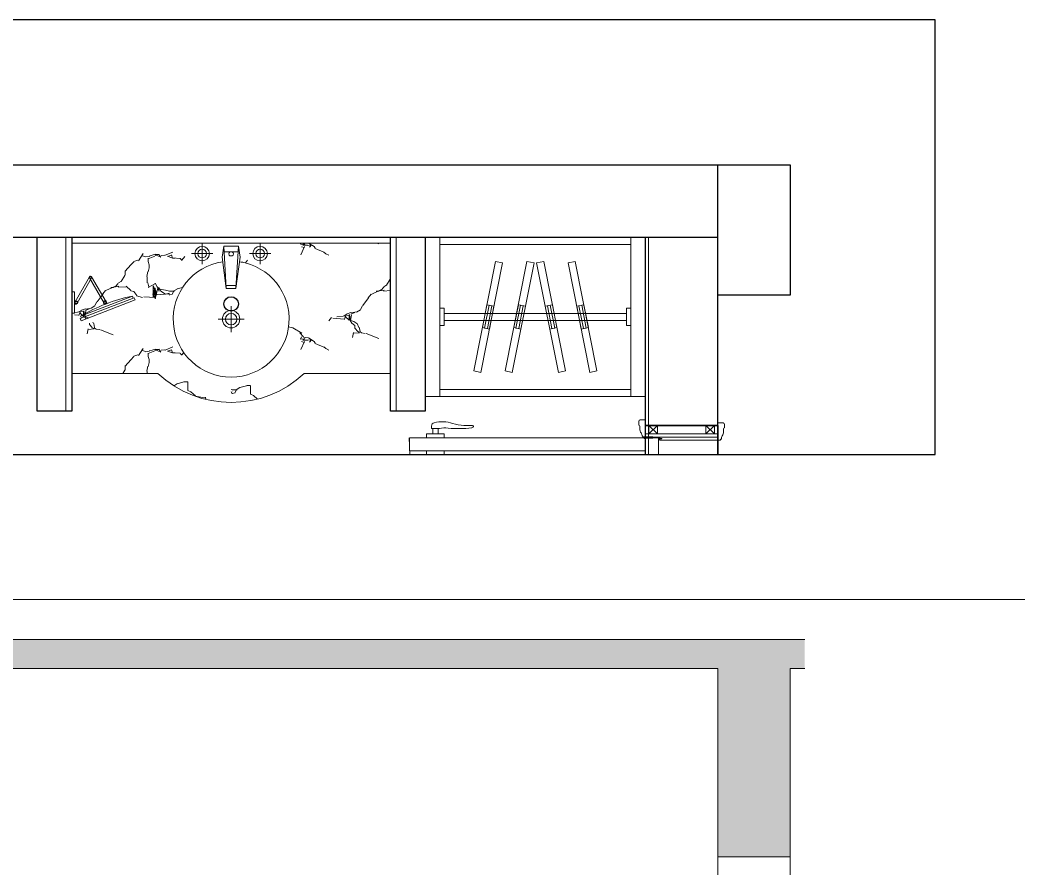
# Model space of a CAD drawing. Header units: millimetres. Extents: x 3162 to 221128, y -144913 to 11496.
# Drawn here: x 34174 to 37619, y -39860 to -36933 of the extents above; entities that cross this region are included whole.
import ezdxf
from ezdxf.xclip import XClip

# ---------------------------------------------------------------- set-up
doc = ezdxf.new("R2010")
doc.units = ezdxf.units.MM
doc.header["$LTSCALE"] = 10
doc.header["$XCLIPFRAME"] = 2
for name, pattern in [('ACAD_ISO03W100', [30, 12, -18]), ('DASH', [8.89, 6.35, -2.54]), ('DOTE', [61.468, 50.8, -5.08, 0.508, -5.08]), ('HIDDEN', [9.525, 6.35, -3.175])]:
    doc.linetypes.add(name, pattern=pattern)
for name, color, linetype, lineweight in [('Drawing【图框、表格】', 150, 'Continuous', 0), ('FC-Doorsill【门槛线】', 8, 'Continuous', 0), ('FC-Hatch【平面填充】', 250, 'Continuous', 0), ('FF-Complete【墙体完成线】', 6, 'Continuous', 0), ('FF-Door【门】', 51, 'Continuous', 0), ('FF-FIXT【洁具】', 31, 'Continuous', 0), ('FF-MT【门套】', 20, 'Continuous', 0), ('FF-【活动成品家具】', 51, 'Continuous', 0), ('Hidden【虚线】', 136, 'DASH', 0), ('Wall【立面墙】', 252, 'Continuous', 0)]:
    doc.layers.add(name, color=color, linetype=linetype, lineweight=lineweight)
for name, color, linetype in [('SYMBOL【符号】', 136, 'Continuous'), ('WALL_NEW【新建墙体】', 4, 'Continuous'), ('WALL【墙体】', 7, 'Continuous')]:
    doc.layers.add(name, color=color, linetype=linetype)

# ---------------------------------------------------------------- blocks, each defined once
blk = doc.blocks.new('洗手台40')
at = {"color": 8}
for p, q in [((194.8, 336.5), (194.8, 263.5)), ((231.3, 300), (158.3, 300)), ((-31.3, 245.1), (-31.3, 154.9)), ((182.2, 231.4), (74.6, 216.7)), ((221.1, 225), (74.6, 216.7)), ((74.6, 216.7), (74.6, 200)), ((84.7, 217.2), (84.7, 200)), ((221.1, 225), (182.2, 231.4)), ((201.4, 223.9), (201.4, 200)), ((221.1, 225), (221.1, 200)), ((13.8, 200), (-76.3, 200)), ((74.6, 183.3), (74.6, 200)), ((221.1, 175), (74.6, 183.3)), ((182.2, 168.6), (74.6, 183.3)), ((84.7, 182.8), (84.7, 200)), ((221.1, 175), (182.2, 168.6)), ((201.4, 176.1), (201.4, 200)), ((221.1, 175), (221.1, 200)), ((194.8, 136.5), (194.8, 63.5)), ((231.3, 100), (158.3, 100))]:
    blk.add_line(p, q, dxfattribs=at)
for centre, radius in [((194.8, 300), 25), ((194.8, 300), 15), ((-31.3, 200), 30), ((-31.3, 200), 20), ((194.8, 100), 25), ((194.8, 100), 15)]:
    blk.add_circle(centre, radius, dxfattribs=at)
blk.add_arc((-31.3, 200), 200, 8.4238, 351.5762)
for centre, start, end in [((194, 201.2), 350.5252, 189.4748), ((194, 198.8), 170.5252, 9.4748)]:
    blk.add_arc(centre, 7.19, start, end, dxfattribs=at)
blk = doc.blocks.new('刮须镜平面')
at = {"color": 0, "ltscale": 0.4}
for p, q in [((-118.2, 1.9), (-68.3, 88.4)), ((-61.6, 84.6), (-111.6, -1.9)), ((-68.3, 84.6), (-18.3, -1.9)), ((-11.7, 1.9), (-61.6, 88.4)), ((-9.2, 36.5), (0, 36.5)), ((-9.2, -36.5), (-9.2, 36.5)), ((0, 36.5), (0, -36.5)), ((-218.4, 9.3), (-215.7, 16.4)), ((-32.2, -63), (-218.4, 9.3)), ((-215.7, 16.4), (-29.4, -55.8)), ((-212.1, 15), (-209.3, 22.2)), ((-209.3, 22.2), (-30.2, -47.3)), ((-122.3, -3.3), (-120.3, 2.1)), ((-9.2, 5.8), (-15, 5.8)), ((-111.6, -7.5), (-109.5, -2.1)), ((-9.2, -5.8), (-15, -5.8)), ((-33, -54.4), (-30.2, -47.3)), ((-29.4, -55.8), (-32.2, -63)), ((0, -36.5), (-9.2, -36.5))]:
    blk.add_line(p, q, dxfattribs=at)
for centre in [(-64.9, 86.5), (-114.9, 0), (-15, 0)]:
    blk.add_circle(centre, 3.07, dxfattribs=at)
for centre, radius, start, end in [((-64.9, 86.5), 3.84, 30, 210), ((-64.9, 86.5), 3.84, 330, 150), ((-335.4, -568.2), 603.7, 59.6373, 77.9472), ((-114.9, 0), 5.76, 338.7922, 158.7922), ((-114.9, 0), 3.84, 150, 330), ((-15, 0), 5.76, 90, 270), ((-15, 0), 3.84, 210, 30)]:
    blk.add_arc(centre, radius, start, end, dxfattribs=at)
blk = doc.blocks.new('*U803', base_point=(20486.2, -29895.8))
for points in [[(20536.2, -30445.8), (20486.2, -30445.8), (20486.2, -29895.8), (20536.2, -29895.8)], [(21196.2, -29895.8), (21246.2, -29895.8), (21246.2, -30445.8), (21196.2, -30445.8)]]:
    blk.add_lwpolyline(points, close=True)
for points in [[(20536.2, -29895.8), (21196.2, -29895.8)], [(20536.2, -30445.8), (21196.2, -30445.8)]]:
    blk.add_lwpolyline(points)
at = {"color": 0}
for points in [[(20536.2, -29920.8), (21196.2, -29920.8)], [(20536.2, -30420.8), (21196.2, -30420.8)]]:
    blk.add_lwpolyline(points, dxfattribs=at)
at = {"color": 0, "linetype": 'DASH', "ltscale": 24}
for points in [[(20653.5, -30357.1), (20728.6, -29979.5), (20753.2, -29984.4), (20678.1, -30362)], [(20762.1, -30357.1), (20837.2, -29979.5), (20861.7, -29984.4), (20786.6, -30362)], [(20895.2, -29979.5), (20970.3, -30357.1), (20945.8, -30362), (20870.7, -29984.4)], [(21003.8, -29979.5), (21078.9, -30357.1), (21054.4, -30362), (20979.3, -29984.4)], [(20683.3, -30207.6), (20698.9, -30129.1), (20723.4, -30134), (20707.8, -30212.4)], [(20690.6, -30209), (20706.3, -30130.6), (20716.1, -30132.5), (20700.5, -30211)], [(20791.9, -30207.6), (20807.5, -30129.1), (20832, -30134), (20816.4, -30212.4)], [(20799.2, -30209), (20814.8, -30130.6), (20824.6, -30132.5), (20809, -30211)], [(20925, -30129.1), (20940.6, -30207.6), (20916, -30212.4), (20900.4, -30134)], [(20917.6, -30130.6), (20933.2, -30209), (20923.4, -30211), (20907.8, -30132.5)], [(21033.5, -30129.1), (21049.1, -30207.6), (21024.6, -30212.4), (21009, -30134)], [(21026.2, -30130.6), (21041.8, -30209), (21032, -30211), (21016.4, -30132.5)]]:
    blk.add_lwpolyline(points, close=True, dxfattribs=at)
at = {"color": 0}
for points in [[(20551.2, -30200.8), (20536.2, -30200.8), (20536.2, -30140.8), (20551.2, -30140.8)], [(21181.2, -30140.8), (21196.2, -30140.8), (21196.2, -30200.8), (21181.2, -30200.8)], [(21181.2, -30140.8), (21196.2, -30140.8), (21196.2, -30200.8), (21181.2, -30200.8)]]:
    blk.add_lwpolyline(points, close=True, dxfattribs=at)
at = {"color": 0, "linetype": 'DASH', "ltscale": 24}
for points in [[(20551.2, -30158.3), (21181.2, -30158.3)], [(20551.2, -30183.3), (21181.2, -30183.3)]]:
    blk.add_lwpolyline(points, dxfattribs=at)
blk = doc.blocks.new('门套线03')
at = {"ltscale": 100}
blk.add_lwpolyline([(60, 0), (60, 19.7, -0.339185), (56.6, 23.1), (42, 23.1, -0.360475), (38.5, 19.7), (29.2, 19.7, 0.137802), (14.5, 14.7, -0.16589), (3.4, 11.9), (3.4, 8.7), (0, 8.7), (0, 0)], format="xyb", close=True, dxfattribs=at)
blk = doc.blocks.new('HL_Door_Hinge')
at = {"color": 0, "linetype": 'DOTE', "ltscale": 0.04}
for p, q in [((-4, 3), (4, 3)), ((0, -1), (0, 7))]:
    blk.add_line(p, q, dxfattribs=at)
at = {"color": 0, "linetype": 'DASH', "ltscale": 5}
for p, q in [((-2, -26), (-2, 0.8)), ((-0.5, -26), (-0.5, 0)), ((0.5, -26), (0.5, 0)), ((2, -26), (2, 0.8)), ((-0.5, -26), (-2, -26)), ((0.5, -26), (2, -26))]:
    blk.add_line(p, q, dxfattribs=at)
for radius in [3, 2]:
    blk.add_circle((0, 3), radius, dxfattribs=at)
blk = doc.blocks.new('HL_Door_Seal')
at = {"color": 0}
for p, q in [((5, 0), (-5, 0)), ((-1, 6), (-0.5, 6.5)), ((-1, 6), (-0.5, 6)), ((-1, 5.5), (-0.5, 6)), ((-1, 5.5), (-0.5, 5.5)), ((-1, 5), (-0.5, 5.5)), ((-1, 4.5), (-0.5, 5)), ((-1, 5), (-0.5, 5)), ((-1, 4.5), (-0.5, 4.5)), ((-1, 4), (-0.5, 4.5)), ((-1, 4), (-0.5, 4)), ((-1, 3.5), (-0.5, 4)), ((-1, 3.5), (-0.5, 3.5)), ((-1, 3), (-0.5, 3.5)), ((-1, 3), (-0.5, 3)), ((-1, 2.5), (-0.5, 3)), ((-1, 2.5), (-0.5, 2.5)), ((-1, 2), (-0.5, 2.5)), ((-1, 2), (-0.5, 2)), ((-1, 1.5), (-0.5, 2)), ((-1, 1.5), (-0.5, 1.5)), ((-1, 1), (-0.5, 1.5)), ((-1, 1), (-0.5, 1)), ((-1, 0.5), (-0.5, 1)), ((-1, 0.5), (-0.5, 0.5)), ((-1, 0), (-0.5, 0.5)), ((-0.5, 6.5), (0.5, 6.5)), ((1, 6), (0.5, 6.5)), ((1, 6), (0.5, 6)), ((1, 5.5), (0.5, 6)), ((1, 5.5), (0.5, 5.5)), ((1, 5), (0.5, 5.5)), ((1, 5), (0.5, 5)), ((1, 4.5), (0.5, 5)), ((1, 4.5), (0.5, 4.5)), ((1, 4), (0.5, 4.5)), ((1, 4), (0.5, 4)), ((1, 3.5), (0.5, 4)), ((1, 3.5), (0.5, 3.5)), ((1, 3), (0.5, 3.5)), ((1, 3), (0.5, 3)), ((1, 2.5), (0.5, 3)), ((1, 2.5), (0.5, 2.5)), ((1, 2), (0.5, 2.5)), ((1, 2), (0.5, 2)), ((1, 1.5), (0.5, 2)), ((1, 1.5), (0.5, 1.5)), ((1, 1), (0.5, 1.5)), ((1, 1), (0.5, 1)), ((1, 0.5), (0.5, 1)), ((1, 0.5), (0.5, 0.5)), ((1, 0), (0.5, 0.5))]:
    blk.add_line(p, q, dxfattribs=at)
blk.add_lwpolyline([(-3.9, -1, 0.774597), (3.9, -1)], format="xyb", close=True, dxfattribs=at)
blk.add_arc((0, 0), 5, 180, 0.0005, dxfattribs=at)
blk = doc.blocks.new('门把手02')
at = {"color": 250}
for p, q in [((-13.5, 32.2), (-13.5, 40.9)), ((-30.4, 14.6), (-15.2, 14.6)), ((-30.4, 0), (-30.4, 14.6)), ((30.4, 0), (-30.4, 0)), ((-15.2, 14.6), (19.6, 14.6)), ((-15.2, 14.6), (19.6, 14.6)), ((12.9, 32.2), (-13.5, 32.2)), ((-9.4, 14.6), (-9.4, 32.2)), ((9.4, 14.6), (9.4, 32.2)), ((19.6, 14.6), (30.4, 14.6)), ((30.4, 14.6), (30.4, 0))]:
    blk.add_line(p, q, dxfattribs=at)
at = {"color": 250, "extrusion": (0, 0, -1)}
for centre, major_axis, start_param, end_param in [((-1.3, 40.9), (-8.59, 8.59), 5.497787, 6.813202), ((23.4, -64.1), (-0.1, 120), -0.233047, 0.306451), ((33.8, -51.4), (0, 86), -0.231441, 0.114669), ((79.3, 368.4), (-0.1, 336.3), 3.005111, 3.247916), ((107.8, 189.2), (1.8, 147), 3.194781, 3.464277), ((105.2, 172), (-91.7, 91.7), 3.813778, 3.981187), ((122.5, 24), (-13.7, 13.7), 0.647464, 1.248663), ((124, 43.6), (5.92, 5.92), 1.238085, 2.228964), ((130.6, 40.4), (-0.729, 0.729), 1.325662, 2.819982), ((12.9, 37.2), (3.58, 3.58), 2.124304, 2.356194)]:
    blk.add_ellipse(centre, major_axis=major_axis, ratio=1, start_param=start_param, end_param=end_param, dxfattribs=at)
blk = doc.blocks.new('hld_1_819.978_250_门把手02_门套线03_45_0_0_3_40_0_1_1')
at = {"layer": 'FC-Doorsill【门槛线】'}
for p, q in [((-0.5, 0.1389), (0.5, 0.1389)), ((-0.5, -0.1389), (0.5, -0.1389))]:
    blk.add_line(p, q, dxfattribs=at)
at = {"layer": 'FF-Door【门】'}
blk.add_lwpolyline([(-0.4528, 0.1389), (-0.4028, 0.1389), (-0.4028, 1.0444), (-0.4528, 1.0444)], close=True, dxfattribs=at)
at = {"layer": 'FF-Door【门】', "color": 250, "linetype": 'ACAD_ISO03W100', "ltscale": 0.104167}
blk.add_lwpolyline([(-0.4528, 0.1389), (0.4528, 0.1389), (0.4528, 0.0889), (-0.4528, 0.0889)], close=True, dxfattribs=at)
at = {"layer": 'FF-Door【门】', "color": 8, "linetype": 'HIDDEN', "ltscale": 60}
blk.add_arc((-0.4528, 0.1389), 0.9056, 0, 90, dxfattribs=at)
at = {"layer": 'FF-MT【门套】', "color": 250}
for p, q in [((-0.4689, 0.1256), (-0.5, 0.0922)), ((-0.4689, 0.0922), (-0.5, 0.1256)), ((0.4689, 0.1256), (0.5, 0.0922)), ((0.4689, 0.0922), (0.5, 0.1256)), ((-0.5, -0.0922), (-0.4689, -0.1256)), ((-0.5, -0.1256), (-0.4689, -0.0922)), ((0.5, -0.0922), (0.4689, -0.1256)), ((0.5, -0.1256), (0.4689, -0.0922))]:
    blk.add_line(p, q, dxfattribs=at)
for points in [[(-0.5, 0.1389), (-0.4689, 0.1389), (-0.4689, 0.1256), (-0.5, 0.1256)], [(-0.4689, 0.1256), (-0.4689, 0.0922), (-0.5, 0.0922), (-0.5, 0.1256)], [(-0.4689, 0.1389), (-0.4556, 0.1389), (-0.4556, -0.1389), (-0.4689, -0.1389)], [(0.4689, 0.1389), (0.4556, 0.1389), (0.4556, -0.1389), (0.4689, -0.1389)], [(0.5, 0.1389), (0.4689, 0.1389), (0.4689, 0.1256), (0.5, 0.1256)], [(0.4689, 0.1256), (0.4689, 0.0922), (0.5, 0.0922), (0.5, 0.1256)], [(-0.5, -0.0922), (-0.5, -0.1256), (-0.4689, -0.1256), (-0.4689, -0.0922)], [(0.5, -0.0922), (0.5, -0.1256), (0.4689, -0.1256), (0.4689, -0.0922)], [(-0.5, -0.1389), (-0.4689, -0.1389), (-0.4689, -0.1256), (-0.5, -0.1256)], [(0.5, -0.1389), (0.4689, -0.1389), (0.4689, -0.1256), (0.5, -0.1256)]]:
    blk.add_lwpolyline(points, close=True, dxfattribs=at)
at = {"layer": 'FF-MT【门套】'}
for points in [[(-0.5, 0.1389), (-0.4556, 0.1389), (-0.4556, 0.0833), (-0.4444, 0.0833), (-0.4444, -0.1389), (-0.5, -0.1389)], [(0.5, 0.1389), (0.4556, 0.1389), (0.4556, 0.0833), (0.4444, 0.0833), (0.4444, -0.1389), (0.5, -0.1389)]]:
    blk.add_lwpolyline(points, close=True, dxfattribs=at)
at = {"layer": 'FF-Door【门】', "color": 250, "yscale": 0.001111138856807, "zscale": 0.001111138856807}
for name, p, xscale, rotation in [('门把手02', (-0.4528, 0.9444), -0.001111138856807, 90.00000000000593), ('门把手02', (-0.4028, 0.9444), 0.001111138856807, 270.0000000000178), ('HL_Door_Seal', (-0.45, 0.0833), 0.001111138856807, 180.0000000000119), ('HL_Door_Seal', (0.45, 0.0833), -0.001111138856807, 180)]:
    blk.add_blockref(name, p, dxfattribs=dict(at, xscale=xscale, rotation=rotation))
at = {"layer": 'FF-Door【门】', "color": 250, "zscale": 0.001111138856807}
for name, p, xscale, yscale in [('门把手02', (0.3556, 0.1389), -0.001111138856807, 0.001111138856807), ('HL_Door_Hinge', (-0.4542, 0.1389), 0.001111138856807, 0.001111138856807), ('门把手02', (0.3556, 0.0889), -0.001111138856807, -0.001111138856807)]:
    blk.add_blockref(name, p, dxfattribs=dict(at, xscale=xscale, yscale=yscale))
at = {"layer": 'FF-MT【门套】', "zscale": 0.001111138856807}
for p, xscale, yscale in [((-0.4556, 0.1389), -0.001111138856807, 0.001111138856807), ((0.4556, 0.1389), 0.001111138856807, 0.001111138856807), ((-0.4444, -0.1389), -0.001111138856807, -0.001111138856807), ((0.4444, -0.1389), 0.001111138856807, -0.001111138856807)]:
    blk.add_blockref('门套线03', p, dxfattribs=dict(at, xscale=xscale, yscale=yscale))
blk = doc.blocks.new('海龙_08065890')
at = {"layer": 'FF-FIXT【洁具】'}
h = blk.add_hatch(dxfattribs=at)
h.set_pattern_fill('AA大理石深SC800', color=8, scale=700, pattern_type=2)
h.set_pattern_definition([(177.769103, (2551836.143, -1670125.253), (-700.00002183, -2.69e-05), [40.03034, -8366.3405]), (28.1136392, (2551816.143, -1670087.855), (700.0000028, 327.23196765), [26.45461, -5529.00824]), (76.6298055, (2551816.14, -1670034.874), (-1.05e-05, 327.2319275), [14.41496, -3012.71901]), (106.992819, (2551819.48, -1670011.5), (6.7e-06, 327.2319222), [11.40566, -2383.78875]), (21.8355897, (2551816.143, -1669988.127), (699.99999517, 327.2319006), [25.13679, -5253.58526]), (17.3096175, (2551819.48, -1669981.89), (700.0000145, 327.231969), [10.47438, -2189.14444]), (162.690382, (2551796.14, -1670123.69), (-700.0000325, 327.231908), [20.94876, -2178.67006]), (125.490837, (2551776.14, -1670117.46), (-4.3e-05, 327.231901), [17.22434, -1188.48149]), (162.690382, (2551766.14, -1670103.44), (-700.0000325, 327.231908), [10.47438, -2189.14444]), (136.925518, (2551756.14, -1670100.32), (-2e-05, 327.23191), [22.8165, -935.47517]), (3.3442344, (2551712.81, -1670086.297), (700.000013, 4.667e-05), [26.71214, -5582.84048]), (10.5914065, (2551696.14, -1670089.41), (1400.000031, 327.2319727), [16.95554, -3543.70772]), (0, (2551686.14, -1670089.4), (700, 327.23194), [10, -689.99994]), (103.370194, (2551816.14, -1670087.855), (-5.48e-05, 327.2319113), [14.41489, -3012.71901]), (90, (2551812.8, -1670073.8), (700, -4e-14), [10.90773, -316.32419]), (90, (2551812.8, -1670062.9), (700, -4e-14), [10.90773, -316.32419]), (78.995121, (2551812.81, -1670052.015), (-2.72e-05, 327.2319559), [17.46185, -3649.52189]), (90, (2551816.14, -1670000.6), (700, -4e-14), [12.46598, -314.76592]), (6.6658365, (2551806.14, -1669983.45), (699.9999705, 1.27e-05), [13.42411, -2805.63262]), (160.679045, (2551806.14, -1669983.45), (-699.9999937, 327.231933), [14.12908, -2952.97835]), (47.485996, (2551522.81, -1670189.14), (700.0000005, 654.4639248), [14.79793, -3092.76646]), (6.1571803, (2551532.81, -1670178.233), (2800.00001973, 327.23192843), [43.58473, -9109.2134]), (31.9352432, (2551576.14, -1670173.56), (699.9999716, 327.2319319), [11.78345, -2462.74511]), (19.3209546, (2551586.14, -1670167.325), (699.999996, 327.2319281), [14.12908, -2952.97835]), (8.8568723, (2551599.48, -1670162.65), (699.9999635, 5.46e-05), [20.24134, -2105.10111]), (30.29957, (2551619.476, -1670159.534), (700.0000166, 327.2319738), [15.44284, -3227.55244]), (61.8626245, (2551632.81, -1670151.74), (-3.7e-05, 327.231936), [14.13664, -1470.21231]), (52.9473395, (2551639.476, -1670139.277), (700.00000455, 981.6958246), [33.192334, -6937.19747]), (51.263996, (2551659.476, -1670112.79), (699.999997, 981.6958529), [15.98128, -3340.08304]), (25.054876, (2551669.48, -1670100.32), (700, -3e-06), [36.79571, -735.91427]), (47.485996, (2551702.81, -1670084.74), (700.0000005, 654.4639248), [14.79793, -3092.76646]), (31.9352432, (2551712.81, -1670073.83), (699.9999716, 327.2319319), [11.78345, -2462.74511]), (56.6470201, (2551722.81, -1670067.598), (700.0000012, 981.6958188), [24.25143, -5068.55181]), (90, (2551736.14, -1670047.34), (700, -4e-14), [15.582476, -311.64945]), (47.485996, (2551736.14, -1670031.76), (700.0000005, 654.4639248), [29.59586, -3077.96853]), (47.485996, (2551756.14, -1670009.94), (700.0000005, 654.4639248), [14.79793, -3092.76646]), (19.3209546, (2551766.14, -1669999.035), (699.999996, 327.2319281), [14.12908, -2952.97835]), (56.2378233, (2551779.476, -1669994.36), (699.99996254, 981.69585345), [29.98968, -6267.84088]), (25.054876, (2551599.48, -1670168.88), (700, -3e-06), [14.71827, -757.99171]), (80.6556929, (2551596.143, -1670189.14), (2.62e-05, 327.2319152), [20.52967, -4290.69354]), (160.679045, (2551609.476, -1670193.816), (-699.9999937, 327.231933), [14.12908, -2952.97835]), (148.064756, (2551619.48, -1670200.05), (-699.999967, 327.2319416), [11.78345, -2462.74511]), (115.424913, (2551626.14, -1670214.07), (-700.000029, 1636.1597197), [15.52817, -3245.38277]), (103.370194, (2551629.476, -1670228.1), (-5.48e-05, 327.2319113), [14.41489, -3012.71901]), (144.961427, (2551636.14, -1670232.77), (-700.0000265, 654.4638884), [8.14233, -1701.74844]), (173.334163, (2551649.48, -1670234.33), (-699.9999705, 1.88e-05), [13.42411, -2805.63262]), (158.418473, (2551692.81, -1670251.47), (-4199.99999472, 1636.15974199), [46.60026, -9739.4493]), (78.995121, (2551606.14, -1670249.91), (-2.72e-05, 327.2319559), [17.46185, -3649.52189]), (4.4550498, (2551609.476, -1670232.77), (700.0000104, 4.37e-05), [20.0606, -4192.66778]), (154.945124, (2551629.48, -1670231.2), (-700, -9e-07), [7.35917, -765.35081]), (132.514004, (2551622.81, -1670228.1), (-699.9999993, 654.463926), [14.79793, -3092.76646]), (90, (2551612.8, -1670217.2), (700, -4e-14), [9.34949, -317.88246]), (142.076999, (2551612.81, -1670207.84), (-700.0000235, 654.463844), [12.67686, -2649.46857]), (125.490837, (2551602.8, -1670200.05), (-4.3e-05, 327.231901), [11.48294, -1194.22296]), (99.344307, (2551596.143, -1670190.7), (-2.57e-05, 327.2319152), [20.5296, -4290.69354]), (90, (2551592.8, -1670189.14), (700, -4e-14), [18.69897, -308.53291]), (136.925518, (2551592.8, -1670189.14), (-2e-05, 327.23191), [18.2532, -940.03847]), (70.3775316, (2551576.14, -1670186.02), (1.97e-05, 327.231914), [9.92593, -2074.51804]), (175.54495, (2551576.143, -1670186.024), (-700.0000158, -2.36e-05), [40.1212, -4172.60718]), (148.064756, (2552172.81, -1670262.38), (-699.999967, 327.2319416), [23.56697, -2450.96166]), (35.0385725, (2552132.81, -1670257.7), (700.000032, 654.463882), [8.14233, -1701.74844]), (6.6658365, (2552149.48, -1670257.7), (699.9999705, 1.27e-05), [13.42411, -2805.63262]), (162.690382, (2552139.48, -1670265.5), (-700.0000325, 327.231908), [10.47438, -2189.14444]), (64.5750864, (2552126.14, -1670293.54), (699.9999829, 1636.1597424), [31.05627, -3229.8546]), (0, (2552132.8, -1670257.7), (700, 327.23194), [16.666664, -683.33328]), (118.137375, (2552176.14, -1670268.61), (-2.2e-05, 327.231903), [7.06832, -1477.28063]), (157.435521, (2552206.143, -1670281.077), (-699.9999875, 327.23189523), [32.48693, -6789.76837]), (136.925518, (2552212.8, -1670287.3), (-2e-05, 327.23191), [9.1266, -949.16507]), (154.945124, (2552222.8, -1670291.99), (-700, -9e-07), [11.03872, -761.67126]), (49.4476465, (2552156.14, -1670263.94), (700.0000126, 981.6957893), [10.25416, -2143.11958]), (51.263996, (2551932.81, -1669995.92), (699.999997, 981.6958529), [15.98128, -3340.08304]), (136.925518, (2551932.8, -1669995.92), (-2e-05, 327.23191), [9.1266, -949.16507]), (176.655765, (2551926.143, -1669989.685), (-700.00001707, -1.59e-05), [26.71214, -5582.84048]), (106.992819, (2551899.48, -1669988.13), (6.7e-06, 327.2319222), [11.40566, -2383.78875]), (19.3209546, (2551882.81, -1669981.894), (699.999996, 327.2319281), [14.12908, -2952.97835]), (159.49524, (2551899.476, -1669988.127), (-700.0000066, 327.2319549), [17.79407, -3718.95475]), (180, (2551909.48, -1669988.13), (-700, 327.23194), [10, -689.99994]), (22.2465213, (2551872.81, -1669977.22), (700.0000198, 327.23192524), [28.8113, -6021.55701]), (6.6658365, (2551859.48, -1669978.78), (699.9999705, 1.27e-05), [13.42411, -2805.63262]), (52.1215557, (2552029.476, -1670240.563), (700.0000225, 981.6958277), [21.71596, -4538.63158]), (78.995121, (2552042.81, -1670223.42), (-2.72e-05, 327.2319559), [17.46185, -3649.52189]), (162.690382, (2552046.14, -1670206.28), (-700.0000325, 327.231908), [10.47438, -2189.14444]), (164.332014, (2552036.14, -1670203.165), (-1399.9999669, 327.2319563), [17.30988, -3617.75911]), (104.970339, (2552019.48, -1670198.49), (-3.98e-05, 327.2319457), [12.90394, -2696.92402]), (109.622468, (2552016.14, -1670186.02), (-1.74e-05, 327.231914), [9.92593, -2074.51804]), (90, (2552012.8, -1670176.7), (700, -4e-14), [12.46598, -314.76592]), (25.054876, (2552012.8, -1670179.8), (700, -3e-06), [14.71827, -757.99171]), (166.844039, (2552032.81, -1670184.47), (-699.999993, 327.2319035), [20.53905, -1417.1955]), (0, (2552022.8, -1670184.47), (700, 327.23194), [10, -689.99994]), (15.667986, (2552006.14, -1670189.14), (1399.9999669, 327.2319563), [17.30988, -3617.75911]), (180, (2552022.8, -1670189.14), (-700, 327.23194), [16.666664, -683.33328]), (180, (2552036.14, -1670189.14), (-700, 327.23194), [13.333334, -686.66661]), (61.8626245, (2552032.81, -1670195.37), (-3.7e-05, 327.231936), [7.06832, -1477.28063]), (162.690382, (2552042.81, -1670198.49), (-700.0000325, 327.231908), [10.47438, -2189.14444]), (173.334163, (2552056.14, -1670200.05), (-699.9999705, 1.88e-05), [13.42411, -2805.63262]), (171.143127, (2552066.14, -1670201.61), (-699.9999743, -6e-06), [10.12067, -2115.22178]), (13.15596, (2551876.14, -1670112.79), (699.999983, 327.2319595), [13.6927, -1424.04185]), (146.796701, (2551876.14, -1670112.787), (-1400.0000003, 981.6958516), [19.91878, -4163.01753]), (118.137375, (2551859.48, -1670101.88), (-2.2e-05, 327.231903), [14.13664, -1470.21231]), (90, (2551852.8, -1670101.9), (700, -4e-14), [12.46598, -314.76592]), (113.162745, (2551852.81, -1670101.88), (-3.44e-05, 327.2319177), [8.47434, -1771.13755]), (75.873987, (2551842.81, -1670120.578), (699.99999423, 2945.08749146), [27.31624, -5709.08807]), (90, (2551842.8, -1670120.6), (700, -4e-14), [18.69897, -308.53291]), (106.992819, (2551842.81, -1670101.88), (6.7e-06, 327.2319222), [11.40566, -2383.78875]), (90, (2551839.5, -1670128.4), (700, -4e-14), [37.397934, -289.83395]), (95.3136086, (2551839.476, -1670128.37), (-1.335e-05, 327.2319124), [35.99435, -7522.8223]), (83.5762835, (2551832.81, -1670122.136), (3.255e-05, 327.23196893), [29.79375, -6226.89452]), (90, (2551832.8, -1670122.14), (700, -4e-14), [9.34949, -317.88246]), (76.6298055, (2551832.81, -1670112.79), (-1.05e-05, 327.2319275), [14.41496, -3012.71901]), (103.370194, (2551836.14, -1670098.76), (-5.48e-05, 327.2319113), [14.41489, -3012.71901]), (90, (2551832.8, -1670111.2), (700, -4e-14), [26.490205, -300.7417]), (133.553349, (2552136.14, -1670246.796), (-700.0000129, 654.4639115), [19.35087, -4044.33463]), (169.408593, (2552152.81, -1670249.91), (-1400.000041, 327.2319161), [16.95554, -3543.70772]), (6.6658365, (2552126.14, -1670254.59), (699.9999705, 1.27e-05), [13.42411, -2805.63262]), (66.837255, (2552126.14, -1670254.59), (-2.94e-05, 327.231945), [8.47434, -1771.13755]), (148.064756, (2552129.48, -1670234.33), (-699.999967, 327.2319416), [35.35042, -2439.17821]), (164.332014, (2552099.476, -1670215.63), (-1399.9999669, 327.2319563), [17.30988, -3617.75911]), (122.690182, (2552082.81, -1670210.956), (-699.9999866, 981.6958593), [18.51521, -3869.68155]), (160.679045, (2552072.81, -1670195.37), (-699.9999937, 327.231933), [14.12908, -2952.97835]), (169.408593, (2552059.476, -1670190.7), (-1400.000041, 327.2319161), [16.95554, -3543.70772]), (133.553349, (2552042.81, -1670187.58), (-700.0000129, 654.4639115), [19.35087, -4044.33463]), (130.552353, (2552029.48, -1670173.56), (-700.000004, 981.6957954), [20.50832, -2132.86542]), (102.074477, (2552016.14, -1670157.976), (-2.5e-05, 327.2319044), [15.93501, -3330.41737]), (169.408593, (2552012.81, -1670142.393), (-1400.000041, 327.2319161), [33.91108, -3526.75218]), (139.920946, (2551979.476, -1670136.16), (-700.0000024, 654.46388085), [21.78204, -4552.44356]), (154.945124, (2551962.8, -1670122.14), (-700, -9e-07), [11.03872, -761.67126]), (90, (2551952.8, -1670117.46), (700, -4e-14), [29.606696, -297.62523]), (0, (2551939.48, -1670087.85), (700, 327.23194), [13.333334, -686.66661]), (14.9560981, (2551916.143, -1670094.088), (1399.9999853, 327.2319453), [24.15147, -5047.66192]), (31.9352432, (2551906.14, -1670100.32), (699.9999716, 327.2319319), [11.78345, -2462.74511]), (61.8626245, (2551899.48, -1670112.79), (-3.7e-05, 327.231936), [14.13664, -1470.21231]), (17.3096175, (2551889.48, -1670115.9), (700.0000145, 327.231969), [10.47438, -2189.14444]), (118.137375, (2551889.48, -1670115.9), (-2.2e-05, 327.231903), [7.06832, -1477.28063]), (4.4550498, (2551846.14, -1670112.787), (700.0000104, 4.37e-05), [40.1212, -4172.60718]), (51.263996, (2551836.14, -1670125.25), (699.999997, 981.6958529), [15.98128, -3340.08304]), (0, (2551889.48, -1670101.88), (700, 327.23194), [16.666664, -683.33328]), (166.844039, (2551889.48, -1670101.88), (-699.999993, 327.2319035), [13.6927, -1424.04185]), (171.143127, (2551876.14, -1670098.76), (-699.9999743, -6e-06), [20.24134, -2105.10111]), (142.076999, (2551856.14, -1670095.65), (-700.0000235, 654.463844), [12.67686, -2649.46857]), (118.137375, (2551846.14, -1670087.85), (-2.2e-05, 327.231903), [14.13664, -1470.21231]), (90, (2551819.5, -1670020.85), (700, -4e-14), [9.34949, -317.88246]), (171.143127, (2551849.48, -1669980.34), (-699.9999743, -6e-06), [10.12067, -2115.22178]), (154.945124, (2551859.48, -1669985), (-700, -9e-07), [11.03872, -761.67126]), (125.490837, (2551859.48, -1669985.01), (-4.3e-05, 327.231901), [11.48294, -1194.22296]), (0, (2551839.48, -1669975.66), (700, 327.23194), [13.333334, -686.66661]), (17.3096175, (2551829.48, -1669978.78), (700.0000145, 327.231969), [10.47438, -2189.14444])])
h.paths.add_polyline_path([(1665.7, 1790.3), (1663.6, 1805.9), (1670, 1844.8), (1695, 1844.8), (1695, 1855), (1595, 1855), (1595, 1843.5, -0.414214), (1620, 1818.5, -1), (1570, 1818.5, -0.414214), (1595, 1843.5), (1595, 1855), (1145, 1855), (1145, 1666.5), (1154.2, 1666.5), (1154.2, 1635.8), (1158.9, 1635.8), (1207.3, 1718, -0.57735), (1212.6, 1718), (1263.2, 1631.9), (1214.4, 1716.5), (1165.5, 1631.8, -0.510568), (1160, 1624.2), (1154.2, 1624.2), (1154.2, 1593.5), (1145, 1593.5), (1145, 1405), (1442.5, 1405, 0.19081), (1695, 1305), (1695, 1392.4, -0.929064)])
h.paths.add_polyline_path([(1363.4, 1639.3), (1177.2, 1567), (1174.4, 1574.2), (1178, 1575.6), (1175.2, 1582.7), (1175.2, 1582.7, -0.037577), (1256.6, 1622.5), (1257, 1628.9, -1), (1262.7, 1631.1), (1267.3, 1626.7, -0.03758), (1354.3, 1652.2), (1357.1, 1645), (1360.7, 1646.4)], flags=16)
h = blk.add_hatch(dxfattribs=at)
h.set_pattern_fill('AA大理石深SC800', color=8, scale=700, pattern_type=2)
h.set_pattern_definition([(177.769103, (2571652.35, -1700571.014), (-700.00002183, -2.69e-05), [40.03034, -8366.3405]), (28.1136392, (2571632.35, -1700533.616), (700.0000028, 327.23196765), [26.45461, -5529.00824]), (76.6298055, (2571632.35, -1700480.636), (-1.05e-05, 327.2319275), [14.41496, -3012.71901]), (106.992819, (2571635.68, -1700457.26), (6.7e-06, 327.2319222), [11.40566, -2383.78875]), (21.8355897, (2571632.35, -1700433.89), (699.99999517, 327.2319006), [25.13679, -5253.58526]), (17.3096175, (2571635.68, -1700427.66), (700.0000145, 327.231969), [10.47438, -2189.14444]), (162.690382, (2571612.35, -1700569.46), (-700.0000325, 327.231908), [20.94876, -2178.67006]), (125.490837, (2571592.35, -1700563.22), (-4.3e-05, 327.231901), [17.22434, -1188.48149]), (162.690382, (2571582.35, -1700549.2), (-700.0000325, 327.231908), [10.47438, -2189.14444]), (136.925518, (2571572.35, -1700546.08), (-2e-05, 327.23191), [22.8165, -935.47517]), (3.3442344, (2571529.018, -1700532.058), (700.000013, 4.667e-05), [26.71214, -5582.84048]), (10.5914065, (2571512.35, -1700535.174), (1400.000031, 327.2319727), [16.95554, -3543.70772]), (0, (2571502.35, -1700535.17), (700, 327.23194), [10, -689.99994]), (103.370194, (2571632.35, -1700533.616), (-5.48e-05, 327.2319113), [14.41489, -3012.71901]), (90, (2571629, -1700519.6), (700, -4e-14), [10.90773, -316.32419]), (90, (2571629, -1700508.7), (700, -4e-14), [10.90773, -316.32419]), (78.995121, (2571629.02, -1700497.776), (-2.72e-05, 327.2319559), [17.46185, -3649.52189]), (90, (2571632.35, -1700446.35), (700, -4e-14), [12.46598, -314.76592]), (6.6658365, (2571622.35, -1700429.21), (699.9999705, 1.27e-05), [13.42411, -2805.63262]), (160.679045, (2571622.35, -1700429.21), (-699.9999937, 327.231933), [14.12908, -2952.97835]), (47.485996, (2571339.02, -1700634.9), (700.0000005, 654.4639248), [14.79793, -3092.76646]), (6.1571803, (2571349.018, -1700623.995), (2800.00001973, 327.23192843), [43.58473, -9109.2134]), (31.9352432, (2571392.35, -1700619.32), (699.9999716, 327.2319319), [11.78345, -2462.74511]), (19.3209546, (2571402.35, -1700613.09), (699.999996, 327.2319281), [14.12908, -2952.97835]), (8.8568723, (2571415.68, -1700608.41), (699.9999635, 5.46e-05), [20.24134, -2105.10111]), (30.29957, (2571435.684, -1700605.295), (700.0000166, 327.2319738), [15.44284, -3227.55244]), (61.8626245, (2571449.02, -1700597.5), (-3.7e-05, 327.231936), [14.13664, -1470.21231]), (52.9473395, (2571455.684, -1700585.038), (700.00000455, 981.6958246), [33.192334, -6937.19747]), (51.263996, (2571475.684, -1700558.55), (699.999997, 981.6958529), [15.98128, -3340.08304]), (25.054876, (2571485.68, -1700546.08), (700, -3e-06), [36.79571, -735.91427]), (47.485996, (2571519.02, -1700530.5), (700.0000005, 654.4639248), [14.79793, -3092.76646]), (31.9352432, (2571529.02, -1700519.59), (699.9999716, 327.2319319), [11.78345, -2462.74511]), (56.6470201, (2571539.018, -1700513.36), (700.0000012, 981.6958188), [24.25143, -5068.55181]), (90, (2571552.35, -1700493.1), (700, -4e-14), [15.582476, -311.64945]), (47.485996, (2571552.35, -1700477.52), (700.0000005, 654.4639248), [29.59586, -3077.96853]), (47.485996, (2571572.35, -1700455.704), (700.0000005, 654.4639248), [14.79793, -3092.76646]), (19.3209546, (2571582.35, -1700444.796), (699.999996, 327.2319281), [14.12908, -2952.97835]), (56.2378233, (2571595.684, -1700440.12), (699.99996254, 981.69585345), [29.98968, -6267.84088]), (25.054876, (2571415.68, -1700614.64), (700, -3e-06), [14.71827, -757.99171]), (80.6556929, (2571412.35, -1700634.9), (2.62e-05, 327.2319152), [20.52967, -4290.69354]), (160.679045, (2571425.684, -1700639.58), (-699.9999937, 327.231933), [14.12908, -2952.97835]), (148.064756, (2571435.68, -1700645.81), (-699.999967, 327.2319416), [11.78345, -2462.74511]), (115.424913, (2571442.35, -1700659.834), (-700.000029, 1636.1597197), [15.52817, -3245.38277]), (103.370194, (2571445.684, -1700673.86), (-5.48e-05, 327.2319113), [14.41489, -3012.71901]), (144.961427, (2571452.35, -1700678.53), (-700.0000265, 654.4638884), [8.14233, -1701.74844]), (173.334163, (2571465.684, -1700680.09), (-699.9999705, 1.88e-05), [13.42411, -2805.63262]), (158.418473, (2571509.018, -1700697.232), (-4199.99999472, 1636.15974199), [46.60026, -9739.4493]), (78.995121, (2571422.35, -1700695.674), (-2.72e-05, 327.2319559), [17.46185, -3649.52189]), (4.4550498, (2571425.684, -1700678.533), (700.0000104, 4.37e-05), [20.0606, -4192.66778]), (154.945124, (2571445.68, -1700676.97), (-700, -9e-07), [7.35917, -765.35081]), (132.514004, (2571439.02, -1700673.86), (-699.9999993, 654.463926), [14.79793, -3092.76646]), (90, (2571429, -1700662.95), (700, -4e-14), [9.34949, -317.88246]), (142.076999, (2571429.02, -1700653.6), (-700.0000235, 654.463844), [12.67686, -2649.46857]), (125.490837, (2571419.02, -1700645.81), (-4.3e-05, 327.231901), [11.48294, -1194.22296]), (99.344307, (2571412.35, -1700636.46), (-2.57e-05, 327.2319152), [20.5296, -4290.69354]), (90, (2571409, -1700634.9), (700, -4e-14), [18.69897, -308.53291]), (136.925518, (2571409.02, -1700634.9), (-2e-05, 327.23191), [18.2532, -940.03847]), (70.3775316, (2571392.35, -1700631.79), (1.97e-05, 327.231914), [9.92593, -2074.51804]), (175.54495, (2571392.35, -1700631.786), (-700.0000158, -2.36e-05), [40.1212, -4172.60718]), (148.064756, (2571989.02, -1700708.14), (-699.999967, 327.2319416), [23.56697, -2450.96166]), (35.0385725, (2571949.02, -1700703.47), (700.000032, 654.463882), [8.14233, -1701.74844]), (6.6658365, (2571965.684, -1700703.465), (699.9999705, 1.27e-05), [13.42411, -2805.63262]), (162.690382, (2571955.68, -1700711.26), (-700.0000325, 327.231908), [10.47438, -2189.14444]), (64.5750864, (2571942.35, -1700739.305), (699.9999829, 1636.1597424), [31.05627, -3229.8546]), (0, (2571949.02, -1700703.47), (700, 327.23194), [16.666664, -683.33328]), (118.137375, (2571992.35, -1700714.37), (-2.2e-05, 327.231903), [7.06832, -1477.28063]), (157.435521, (2572022.35, -1700726.84), (-699.9999875, 327.23189523), [32.48693, -6789.76837]), (136.925518, (2572029.02, -1700733.07), (-2e-05, 327.23191), [9.1266, -949.16507]), (154.945124, (2572039.02, -1700737.75), (-700, -9e-07), [11.03872, -761.67126]), (49.4476465, (2571972.35, -1700709.7), (700.0000126, 981.6957893), [10.25416, -2143.11958]), (51.263996, (2571749.02, -1700441.68), (699.999997, 981.6958529), [15.98128, -3340.08304]), (136.925518, (2571749.02, -1700441.68), (-2e-05, 327.23191), [9.1266, -949.16507]), (176.655765, (2571742.35, -1700435.447), (-700.00001707, -1.59e-05), [26.71214, -5582.84048]), (106.992819, (2571715.68, -1700433.89), (6.7e-06, 327.2319222), [11.40566, -2383.78875]), (19.3209546, (2571699.02, -1700427.655), (699.999996, 327.2319281), [14.12908, -2952.97835]), (159.49524, (2571715.684, -1700433.89), (-700.0000066, 327.2319549), [17.79407, -3718.95475]), (180, (2571725.7, -1700433.9), (-700, 327.23194), [10, -689.99994]), (22.2465213, (2571689.018, -1700422.98), (700.0000198, 327.23192524), [28.8113, -6021.55701]), (6.6658365, (2571675.684, -1700424.54), (699.9999705, 1.27e-05), [13.42411, -2805.63262]), (52.1215557, (2571845.684, -1700686.324), (700.0000225, 981.6958277), [21.71596, -4538.63158]), (78.995121, (2571859.02, -1700669.184), (-2.72e-05, 327.2319559), [17.46185, -3649.52189]), (162.690382, (2571862.35, -1700652.04), (-700.0000325, 327.231908), [10.47438, -2189.14444]), (164.332014, (2571852.35, -1700648.926), (-1399.9999669, 327.2319563), [17.30988, -3617.75911]), (104.970339, (2571835.684, -1700644.25), (-3.98e-05, 327.2319457), [12.90394, -2696.92402]), (109.622468, (2571832.35, -1700631.79), (-1.74e-05, 327.231914), [9.92593, -2074.51804]), (90, (2571829, -1700622.44), (700, -4e-14), [12.46598, -314.76592]), (25.054876, (2571829.02, -1700625.55), (700, -3e-06), [14.71827, -757.99171]), (166.844039, (2571849.02, -1700630.23), (-699.999993, 327.2319035), [20.53905, -1417.1955]), (0, (2571839.02, -1700630.23), (700, 327.23194), [10, -689.99994]), (15.667986, (2571822.35, -1700634.9), (1399.9999669, 327.2319563), [17.30988, -3617.75911]), (180, (2571839.02, -1700634.9), (-700, 327.23194), [16.666664, -683.33328]), (180, (2571852.35, -1700634.9), (-700, 327.23194), [13.333334, -686.66661]), (61.8626245, (2571849.02, -1700641.14), (-3.7e-05, 327.231936), [7.06832, -1477.28063]), (162.690382, (2571859.02, -1700644.25), (-700.0000325, 327.231908), [10.47438, -2189.14444]), (173.334163, (2571872.35, -1700645.81), (-699.9999705, 1.88e-05), [13.42411, -2805.63262]), (171.143127, (2571882.35, -1700647.37), (-699.9999743, -6e-06), [10.12067, -2115.22178]), (13.15596, (2571692.35, -1700558.55), (699.999983, 327.2319595), [13.6927, -1424.04185]), (146.796701, (2571692.35, -1700558.55), (-1400.0000003, 981.6958516), [19.91878, -4163.01753]), (118.137375, (2571675.68, -1700547.64), (-2.2e-05, 327.231903), [14.13664, -1470.21231]), (90, (2571669, -1700547.64), (700, -4e-14), [12.46598, -314.76592]), (113.162745, (2571669.02, -1700547.64), (-3.44e-05, 327.2319177), [8.47434, -1771.13755]), (75.873987, (2571659.018, -1700566.34), (699.99999423, 2945.08749146), [27.31624, -5709.08807]), (90, (2571659, -1700566.34), (700, -4e-14), [18.69897, -308.53291]), (106.992819, (2571659.02, -1700547.64), (6.7e-06, 327.2319222), [11.40566, -2383.78875]), (90, (2571655.7, -1700574.1), (700, -4e-14), [37.397934, -289.83395]), (95.3136086, (2571655.684, -1700574.13), (-1.335e-05, 327.2319124), [35.99435, -7522.8223]), (83.5762835, (2571649.018, -1700567.898), (3.255e-05, 327.23196893), [29.79375, -6226.89452]), (90, (2571649, -1700567.9), (700, -4e-14), [9.34949, -317.88246]), (76.6298055, (2571649.02, -1700558.55), (-1.05e-05, 327.2319275), [14.41496, -3012.71901]), (103.370194, (2571652.35, -1700544.524), (-5.48e-05, 327.2319113), [14.41489, -3012.71901]), (90, (2571649, -1700557), (700, -4e-14), [26.490205, -300.7417]), (133.553349, (2571952.35, -1700692.56), (-700.0000129, 654.4639115), [19.35087, -4044.33463]), (169.408593, (2571969.02, -1700695.674), (-1400.000041, 327.2319161), [16.95554, -3543.70772]), (6.6658365, (2571942.35, -1700700.35), (699.9999705, 1.27e-05), [13.42411, -2805.63262]), (66.837255, (2571942.35, -1700700.35), (-2.94e-05, 327.231945), [8.47434, -1771.13755]), (148.064756, (2571945.68, -1700680.09), (-699.999967, 327.2319416), [35.35042, -2439.17821]), (164.332014, (2571915.684, -1700661.39), (-1399.9999669, 327.2319563), [17.30988, -3617.75911]), (122.690182, (2571899.02, -1700656.72), (-699.9999866, 981.6958593), [18.51521, -3869.68155]), (160.679045, (2571889.02, -1700641.135), (-699.9999937, 327.231933), [14.12908, -2952.97835]), (169.408593, (2571875.684, -1700636.46), (-1400.000041, 327.2319161), [16.95554, -3543.70772]), (133.553349, (2571859.02, -1700633.344), (-700.0000129, 654.4639115), [19.35087, -4044.33463]), (130.552353, (2571845.68, -1700619.32), (-700.000004, 981.6957954), [20.50832, -2132.86542]), (102.074477, (2571832.35, -1700603.74), (-2.5e-05, 327.2319044), [15.93501, -3330.41737]), (169.408593, (2571829.02, -1700588.155), (-1400.000041, 327.2319161), [33.91108, -3526.75218]), (139.920946, (2571795.684, -1700581.92), (-700.0000024, 654.46388085), [21.78204, -4552.44356]), (154.945124, (2571779.02, -1700567.9), (-700, -9e-07), [11.03872, -761.67126]), (90, (2571769, -1700563.2), (700, -4e-14), [29.606696, -297.62523]), (0, (2571755.7, -1700533.6), (700, 327.23194), [13.333334, -686.66661]), (14.9560981, (2571732.35, -1700539.85), (1399.9999853, 327.2319453), [24.15147, -5047.66192]), (31.9352432, (2571722.35, -1700546.08), (699.9999716, 327.2319319), [11.78345, -2462.74511]), (61.8626245, (2571715.68, -1700558.55), (-3.7e-05, 327.231936), [14.13664, -1470.21231]), (17.3096175, (2571705.68, -1700561.66), (700.0000145, 327.231969), [10.47438, -2189.14444]), (118.137375, (2571705.68, -1700561.66), (-2.2e-05, 327.231903), [7.06832, -1477.28063]), (4.4550498, (2571662.35, -1700558.55), (700.0000104, 4.37e-05), [40.1212, -4172.60718]), (51.263996, (2571652.35, -1700571.014), (699.999997, 981.6958529), [15.98128, -3340.08304]), (0, (2571705.7, -1700547.64), (700, 327.23194), [16.666664, -683.33328]), (166.844039, (2571705.68, -1700547.64), (-699.999993, 327.2319035), [13.6927, -1424.04185]), (171.143127, (2571692.35, -1700544.52), (-699.9999743, -6e-06), [20.24134, -2105.10111]), (142.076999, (2571672.35, -1700541.41), (-700.0000235, 654.463844), [12.67686, -2649.46857]), (118.137375, (2571662.35, -1700533.62), (-2.2e-05, 327.231903), [14.13664, -1470.21231]), (90, (2571635.7, -1700466.6), (700, -4e-14), [9.34949, -317.88246]), (171.143127, (2571665.68, -1700426.1), (-699.9999743, -6e-06), [10.12067, -2115.22178]), (154.945124, (2571675.68, -1700430.77), (-700, -9e-07), [11.03872, -761.67126]), (125.490837, (2571675.68, -1700430.77), (-4.3e-05, 327.231901), [11.48294, -1194.22296]), (0, (2571655.7, -1700421.42), (700, 327.23194), [13.333334, -686.66661]), (17.3096175, (2571645.68, -1700424.54), (700.0000145, 327.231969), [10.47438, -2189.14444])])
h.paths.add_polyline_path([(1695, 1392.4), (1695, 1305, 0.19081), (1947.5, 1405), (2245, 1405), (2245, 1855), (1795, 1855), (1795, 1843.5, -0.414214), (1820, 1818.5, -1), (1770, 1818.5, -0.414214), (1795, 1843.5), (1795, 1855), (1695, 1855), (1695, 1844.8), (1720, 1844.8), (1726.4, 1805.9), (1724.3, 1790.3, -0.929064)])
at = {"layer": 'FF-Complete【墙体完成线】'}
blk.add_line((3135, 5), (3135, 1875), dxfattribs=at)
for points in [[(1125, 1275), (1125, 1875), (2265, 1875), (2265, 1275)], [(1145, 1275), (1145, 1855), (2245, 1855), (2245, 1275)]]:
    blk.add_lwpolyline(points, dxfattribs=at)
at = {"layer": 'FF-FIXT【洁具】'}
blk.add_lwpolyline([(1442.5, 1405, 0.39604), (1947.5, 1405), (2245, 1405), (2245, 1855), (1145, 1855), (1145, 1405)], format="xyb", close=True, dxfattribs=at)
at = {"layer": 'SYMBOL【符号】'}
blk.add_circle((1695, 1645), 25, dxfattribs=at)
at = {"layer": 'WALL_NEW【新建墙体】'}
for p in [(3225, 1875), (3375, -25)]:
    blk.add_line(p, (3375, 1875), dxfattribs=at)
for points in [[(1025, 1875), (1145, 1875), (1145, 1275), (1025, 1275)], [(2245, 1875), (2365, 1875), (2365, 1275), (2245, 1275)], [(3125, 1225), (3375, 1225), (3375, 325), (3125, 325)]]:
    blk.add_lwpolyline(points, close=True, dxfattribs=at)
blk.add_lwpolyline([(3375, 1225), (3125, 1225), (3125, 1875)], dxfattribs=at)
at = {"layer": 'WALL【墙体】'}
for p, q in [((-3625, 2125), (3375, 2125)), ((3375, 1875), (3375, 2125)), ((-3375, 1875), (3375, 1875))]:
    blk.add_line(p, q, dxfattribs=at)
blk.add_lwpolyline([(3375, 2125), (3625, 2125), (3625, 1675), (3375, 1675)], close=True, dxfattribs=at)
at = {"xscale": -899.9775265476128, "yscale": 899.9775265476128, "zscale": 899.9775265476128, "rotation": 90.0000000000127}
blk.add_blockref('hld_1_819.978_250_门把手02_门套线03_45_0_0_3_40_0_1_1', (3250, 775), dxfattribs=at)
at = {"layer": 'FF-FIXT【洁具】', "rotation": 90}
blk.add_blockref('洗手台40', (1895, 1623.7), dxfattribs=at)
at = {"layer": 'FF-FIXT【洁具】', "xscale": -1}
blk.add_blockref('刮须镜平面', (1145, 1650), dxfattribs=at)
at = {"layer": 'FF-【活动成品家具】', "color": 8}
blk.add_blockref('*U803', (2365, 1875), dxfattribs=at)

msp = doc.modelspace()

# ---------------------------------------------------------------- hatches: boundary and pattern name
at = {"layer": 'FC-Hatch【平面填充】'}
h = msp.add_hatch(dxfattribs=at)
h.set_pattern_fill('钢筋混凝土', color=256, scale=50, angle=180, style=0, pattern_type=2)
h.set_pattern_definition([(225, (0, -2882.83), (35.35534, -35.35534), []), (230, (0, -2882.83), (-71.72602, 6.27522), [7.5, -82.5]), (175, (0, -2882.83), (13.87511, -75.21923), [6, -66]), (280.4514, (-5.98, -2882.31), (-57.85092, -68.94393), [6.374, -70.1142]), (226.1842, (-2e-15, -2902.83), (-106.72409, 16.55189), [11.25, -123.75]), (276.6356, (-8.89, -2901.45), (-93.46626, -97.41178), [9.56105, -105.1713]), (171.1842, (-2e-15, -2902.83), (-93.46618, -97.41189), [9, -99]), (201, (-10, -2897.83), (-59.6907, 40.26189), [7.5, -82.5]), (146, (-10, -2897.83), (-24.33156, -72.51501), [6, -66]), (251.4514, (-14.974, -2894.477), (-84.02223, -32.25304), [6.374, -70.1142]), (217.5, (0, -2882.832), (-1.215986, -33.289385), [0.5, -65.2, 0.5, -67, 0.5, -66.25]), (187.5, (0, -2882.83), (-26.306954, -39.44117), [0.5, -38.2, 0.5, -63.7, 0.5, -25.25]), (147.5, (22.3, -2882.832), (-53.382244, 2.255487), [0.5, -25, 0.5, -78, 0.5, -103.5]), (137.5, (32.3, -2882.83), (-58.318617, -10.0105), [0.5, -32.5, 0.5, -51.8, 0.5, -73.5])])
h.paths.add_polyline_path([(29532.7, -39070.6), (36882.7, -39070.6), (36882.7, -39170.6), (36832.7, -39170.6), (36832.7, -39820.6), (36582.7, -39820.6), (36582.7, -39170.6), (29832.7, -39170.6), (29832.7, -39770.6), (29582.7, -39770.6), (29582.7, -39170.6), (29532.7, -39170.6)])

# ---------------------------------------------------------------- linework, layer by layer
at = {"layer": 'Drawing【图框、表格】'}
msp.add_lwpolyline([(28727.8, -50357.6), (28727.8, -38932.7), (43647.6, -38932.7), (43647.6, -50357.6)], close=True, dxfattribs=at)
msp.add_lwpolyline([(28727.8, -50357.6), (28727.8, -38932.7), (43647.6, -38932.7), (43647.6, -50357.6)], close=True, dxfattribs=at)
at = {"layer": 'Hidden【虚线】'}
msp.add_lwpolyline([(29082.7, -38432.7), (37332.7, -38432.7), (37332.7, -36932.7), (29082.7, -36932.7)], close=True, dxfattribs=at)
at = {"layer": 'Wall【立面墙】'}
msp.add_line((36882.7, -39070.6), (29532.7, -39070.6), dxfattribs=at)
msp.add_lwpolyline([(36882.7, -39170.6), (36832.7, -39170.6), (36832.7, -39820.6), (36582.7, -39820.6), (36582.7, -39170.6), (29832.7, -39170.6), (29832.7, -39770.6), (29582.7, -39770.6), (29582.7, -39170.6), (29532.7, -39170.6)], dxfattribs=at)
msp.add_lwpolyline([(36582.7, -42670.6), (36582.7, -39820.6), (36832.7, -39820.6), (36832.7, -42670.6)], close=True, dxfattribs=at)

# ---------------------------------------------------------------- block references
at = {"layer": 'WALL【墙体】'}
ref = msp.add_blockref('海龙_08065890', (33207.7, -39557.7), dxfattribs=at)
XClip(ref).set_block_clipping_path([(-4124.9999970285, 1124.9999885567), (4125.0000029715, 2624.9999885567)])

doc.saveas('drawing.dxf')
